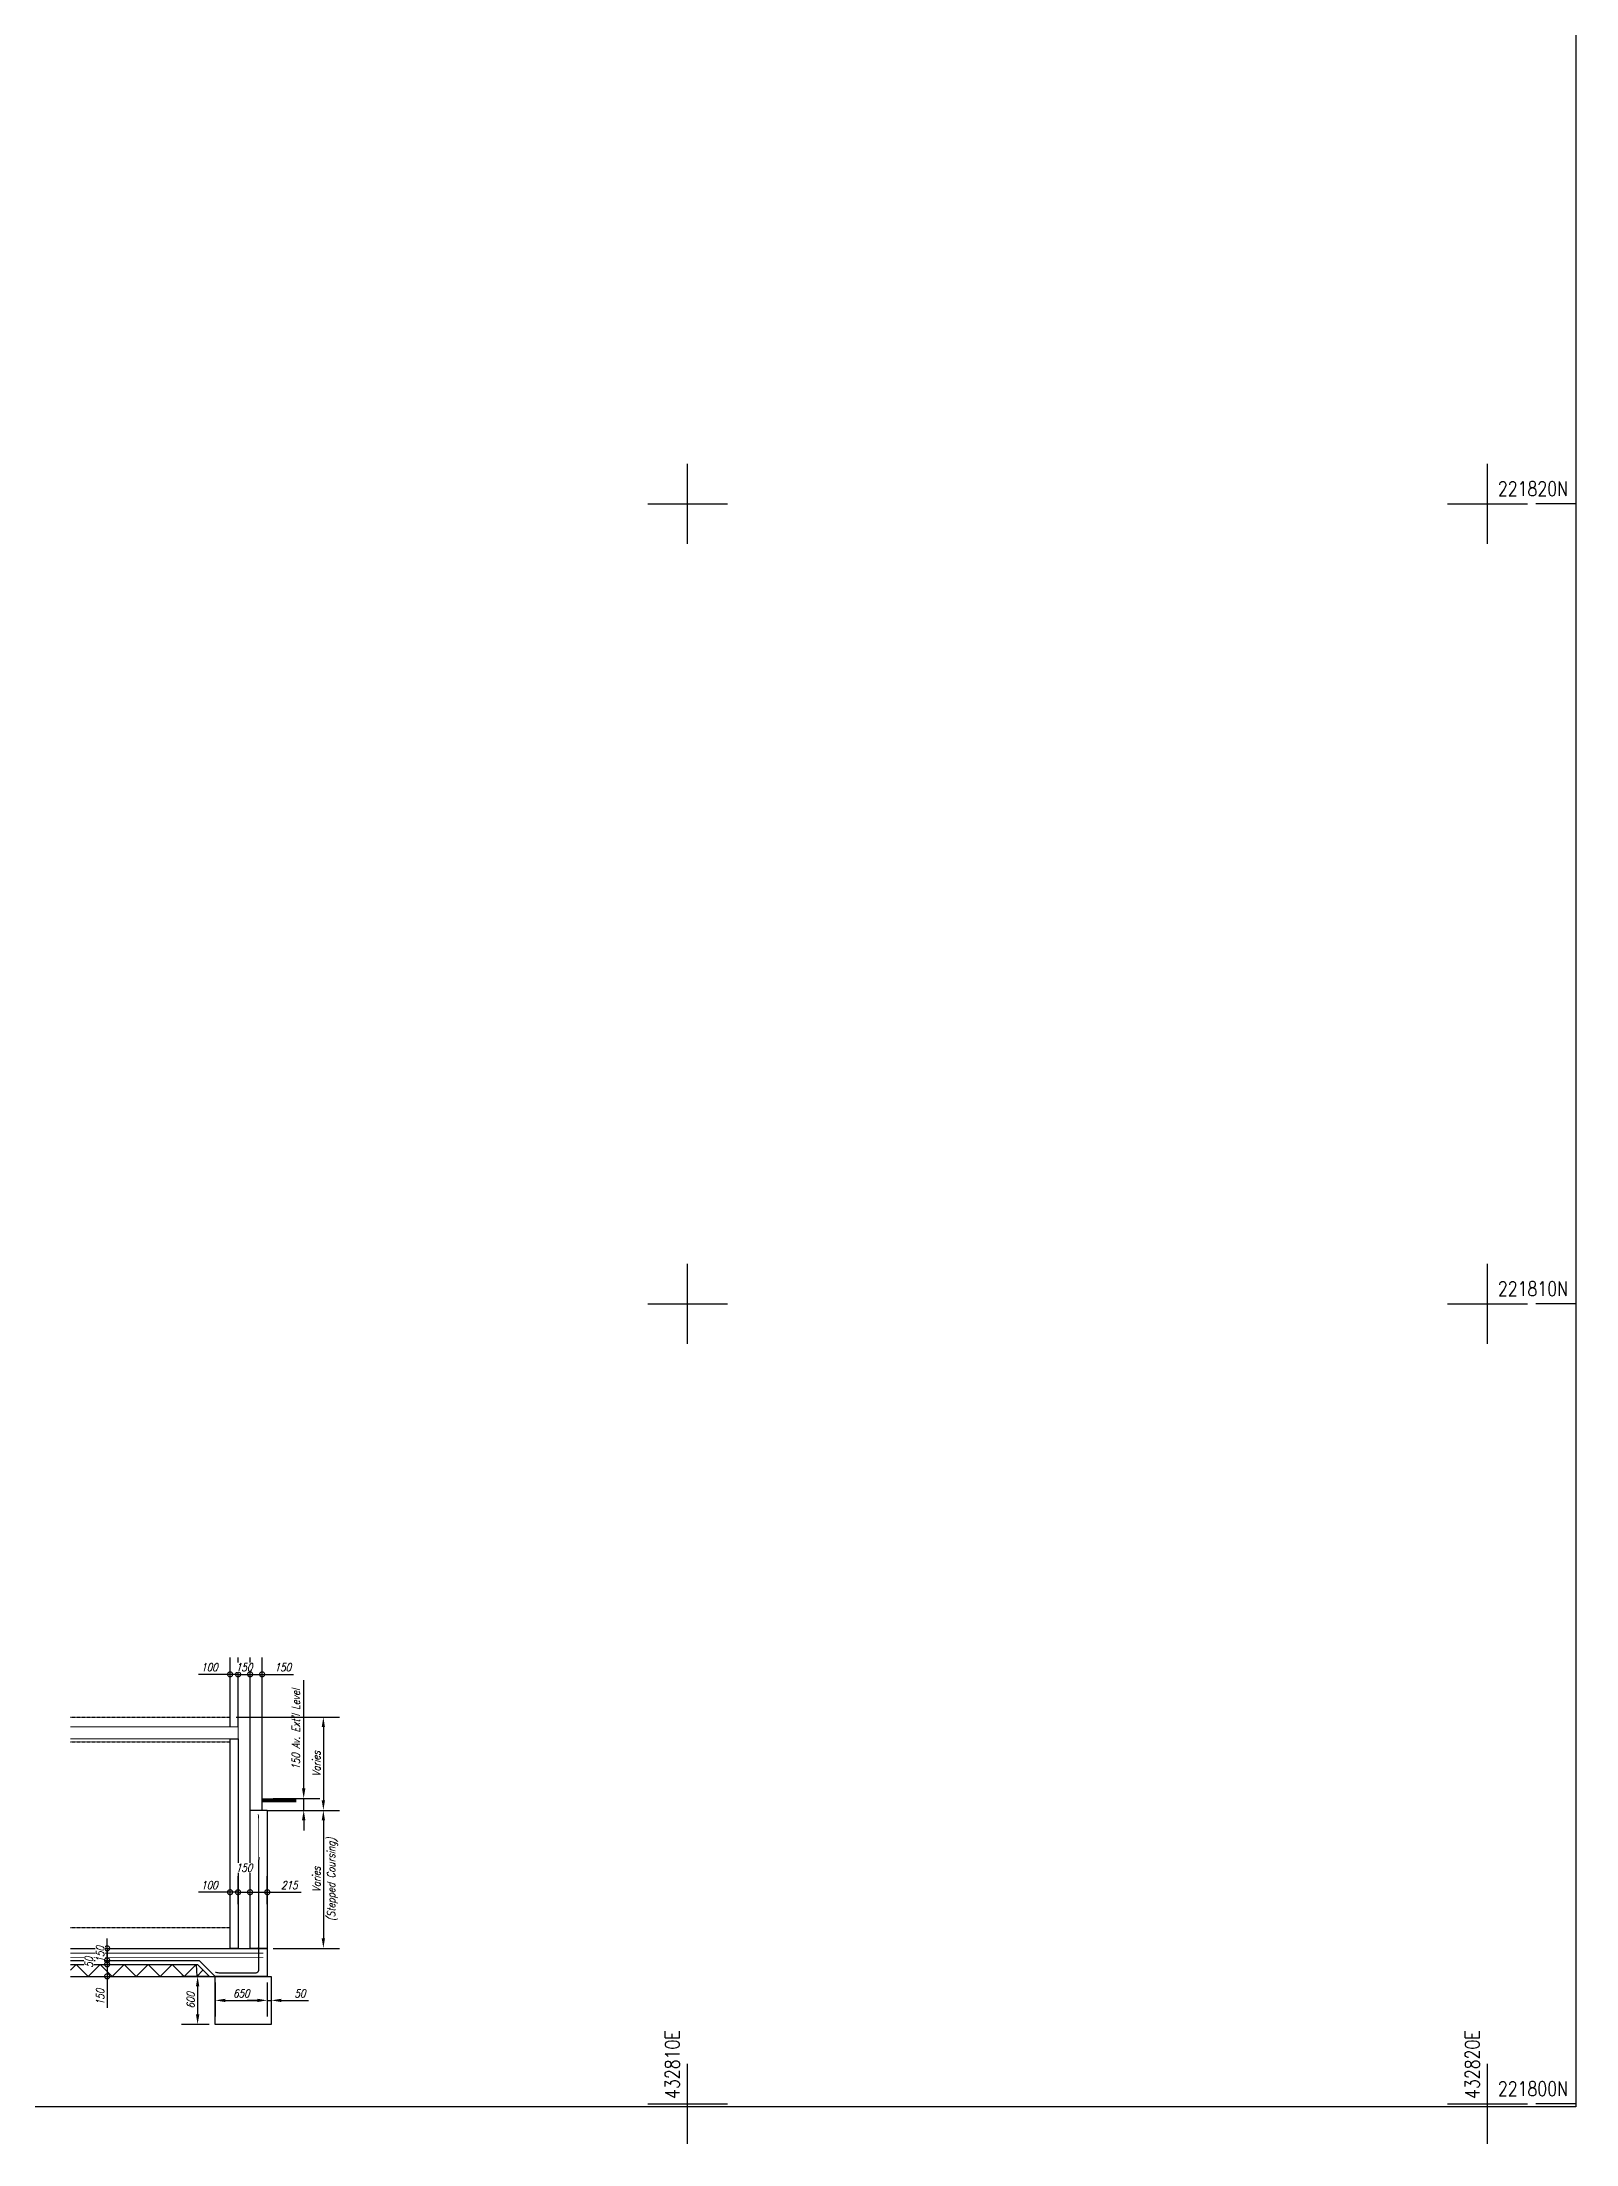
# Model space of a CAD drawing. Header units: millimetres. Extents: x 929802 to 1112248, y 1926852 to 2050811.
# Drawn here: x 1014423 to 1033599, y 1969668 to 1995942 of the extents above; entities that cross this region are included whole.
import ezdxf
from ezdxf.enums import TextEntityAlignment as Align

# ---------------------------------------------------------------- set-up
doc = ezdxf.new("R2010")
doc.units = ezdxf.units.MM
doc.linetypes.add('PHANTOM2', pattern=[1.25, 0.625, -0.125, 0.125, -0.125, 0.125, -0.125])
doc.layers.get('Defpoints').update_dxf_attribs({"color": 41})
for name, color, linetype in [('16764-Topo$0$SV_$_Grid', 7, 'Continuous'), ('CHB+00_Dims-GA', 8, 'Continuous'), ('CHB+00_Groundslab', 4, 'Continuous'), ('CHB+00_Levels', 8, 'Continuous'), ('CHB+00_Rebar', 1, 'Continuous'), ('CHB+00_Walls-LB Ghost', 252, 'Continuous'), ('CHB+01_Walls-LB', 3, 'Continuous'), ('CHB-00_External GL', 211, 'Continuous'), ('CHB-00_Foundation', 7, 'Continuous'), ('X-Ref-Site', 7, 'Continuous')]:
    doc.layers.add(name, color=color, linetype=linetype)
doc.layers.get('X-Ref-Site').off()
doc.styles.add('16764-Topo$0$Default', font='RomanS', dxfattribs={"width": 0.8})
doc.styles.add('Romans15', font='romans.shx', dxfattribs={"width": 0.8, "oblique": 15})
doc.dimstyles.new('CHB_1-1', dxfattribs={"dimtxt": 2, "dimasz": 2.5, "dimexe": 4, "dimexo": 1.5, "dimgap": 0.75, "dimtad": 1, "dimdec": 0, "dimdsep": 46, "dimtxsty": 'Romans15', "dimcen": 1.5, "dimclrd": 8, "dimclre": 8, "dimclrt": 7, "dimadec": 0, "dimazin": 0, "dimtfac": 1, "dimtdec": 0, "dimtmove": 0, "dimatfit": 3, "dimfxl": 1, "dimarcsym": 0})

# ---------------------------------------------------------------- blocks, each defined once
blk = doc.blocks.new('16764-Topo')
at = {"layer": '16764-Topo$0$SV_$_Grid', "color": 7, "linetype": 'Continuous', "flags": 128}
blk.add_lwpolyline([(432717.307774, 221799.962952), (432717.307774, 221880.642948), (432821.1047, 221880.642948), (432821.1047, 221799.962952)], close=True, dxfattribs=at)
for points in [[(432810, 221819.5), (432810, 221820.5)], [(432820, 221819.5), (432820, 221820.5)], [(432809.5, 221820), (432810.5, 221820)], [(432819.5, 221820), (432820.5, 221820)], [(432821.1047, 221820), (432820.6047, 221820)], [(432810, 221809.5), (432810, 221810.5)], [(432820, 221809.5), (432820, 221810.5)], [(432809.5, 221810), (432810.5, 221810)], [(432819.5, 221810), (432820.5, 221810)], [(432821.1047, 221810), (432820.6047, 221810)], [(432810, 221799.5), (432810, 221800.5)], [(432810, 221799.962952), (432810, 221800.462952)], [(432820, 221799.5), (432820, 221800.5)], [(432820, 221799.962952), (432820, 221800.462952)], [(432809.5, 221800), (432810.5, 221800)], [(432819.5, 221800), (432820.5, 221800)], [(432821.1047, 221800), (432820.6047, 221800)]]:
    blk.add_lwpolyline(points, dxfattribs=at)
at = {"layer": '16764-Topo$0$SV_$_Grid', "color": 7, "style": '16764-Topo$0$Default', "width": 0.8}
for s, p in [('221820N', (432821.0047, 221820.1)), ('221810N', (432821.0047, 221810.1)), ('221800N', (432821.0047, 221800.1))]:
    blk.add_text(s, height=0.18, dxfattribs=at).set_placement(p, align=Align.RIGHT)
for s, p in [('432810E', (432809.9, 221800.062952)), ('432820E', (432819.9, 221800.062952))]:
    blk.add_text(s, height=0.18, rotation=90, dxfattribs=at).set_placement(p)
blk = doc.blocks.new('_DotSmall')
at = {"color": 0, "linetype": 'ByBlock', "const_width": 0.5}
blk.add_lwpolyline([(-0.0625, 0, 1), (0.0625, 0, 1)], format="xyb", close=True, dxfattribs=at)
blk = doc.blocks.new('*D295')
at = {"layer": 'CHB+00_Dims-GA', "color": 8, "lineweight": -2, "transparency": 16777216}
for p, q in [((1016774, 1972665), (1016774, 1973015)), ((1016874, 1972665), (1016874, 1973015)), ((1016774, 1972815), (1016381, 1972815)), ((1016874, 1972815), (1016774, 1972815))]:
    blk.add_line(p, q, dxfattribs=at)
at = {"layer": 'Defpoints', "color": 0, "transparency": 16777216}
for p in [(1016874, 1972815), (1016774, 1972590), (1016874, 1972590)]:
    blk.add_point(p, dxfattribs=at)
at = {"layer": 'CHB+00_Dims-GA', "color": 8, "lineweight": -2, "transparency": 16777216, "xscale": 125, "yscale": 125, "zscale": 125, "rotation": 180}
blk.add_blockref('_DotSmall', (1016774, 1972815), dxfattribs=at)
at = {"layer": 'CHB+00_Dims-GA', "color": 8, "lineweight": -2, "transparency": 16777216, "xscale": 125, "yscale": 125, "zscale": 125}
blk.add_blockref('_DotSmall', (1016874, 1972815), dxfattribs=at)
at = {"layer": 'CHB+00_Dims-GA', "color": 7, "transparency": 16777216, "insert": (1016515, 1972903), "char_height": 100, "attachment_point": 5, "style": 'Romans15'}
blk.add_mtext('100', dxfattribs=at)
blk = doc.blocks.new('*D296')
at = {"layer": 'CHB+00_Dims-GA', "color": 8, "lineweight": -2, "transparency": 16777216}
for p, q in [((1016874, 1972665), (1016874, 1973015)), ((1017024, 1972665), (1017024, 1973015)), ((1016874, 1972815), (1017024, 1972815))]:
    blk.add_line(p, q, dxfattribs=at)
at = {"layer": 'Defpoints', "color": 0, "transparency": 16777216}
for p in [(1017024, 1972815), (1016874, 1972590), (1017024, 1972590)]:
    blk.add_point(p, dxfattribs=at)
at = {"layer": 'CHB+00_Dims-GA', "color": 8, "lineweight": -2, "transparency": 16777216, "xscale": 125, "yscale": 125, "zscale": 125, "rotation": 180}
blk.add_blockref('_DotSmall', (1016874, 1972815), dxfattribs=at)
at = {"layer": 'CHB+00_Dims-GA', "color": 8, "lineweight": -2, "transparency": 16777216, "xscale": 125, "yscale": 125, "zscale": 125}
blk.add_blockref('_DotSmall', (1017024, 1972815), dxfattribs=at)
at = {"layer": 'CHB+00_Dims-GA', "color": 7, "transparency": 16777216, "insert": (1016949, 1973121), "char_height": 100, "attachment_point": 5, "style": 'Romans15', "bg_fill": 3, "box_fill_scale": 1.1, "bg_fill_color": 256, "bg_fill_true_color": 13158600, "bg_fill_transparency": 0}
blk.add_mtext('150', dxfattribs=at)
blk = doc.blocks.new('*D297')
at = {"layer": 'CHB+00_Dims-GA', "color": 8, "lineweight": -2, "transparency": 16777216}
for p, q in [((1017024, 1972665), (1017024, 1973015)), ((1017239, 1972665), (1017239, 1973015)), ((1017024, 1972815), (1017239, 1972815)), ((1017239, 1972815), (1017664, 1972815))]:
    blk.add_line(p, q, dxfattribs=at)
at = {"layer": 'Defpoints', "color": 0, "transparency": 16777216}
for p in [(1017239, 1972815), (1017024, 1972590), (1017239, 1972590)]:
    blk.add_point(p, dxfattribs=at)
at = {"layer": 'CHB+00_Dims-GA', "color": 8, "lineweight": -2, "transparency": 16777216, "xscale": 125, "yscale": 125, "zscale": 125, "rotation": 180}
blk.add_blockref('_DotSmall', (1017024, 1972815), dxfattribs=at)
at = {"layer": 'CHB+00_Dims-GA', "color": 8, "lineweight": -2, "transparency": 16777216, "xscale": 125, "yscale": 125, "zscale": 125}
blk.add_blockref('_DotSmall', (1017239, 1972815), dxfattribs=at)
at = {"layer": 'CHB+00_Dims-GA', "color": 7, "transparency": 16777216, "insert": (1017514, 1972903), "char_height": 100, "attachment_point": 5, "style": 'Romans15'}
blk.add_mtext('215', dxfattribs=at)
blk = doc.blocks.new('*D298')
at = {"layer": 'CHB+00_Dims-GA', "color": 8, "lineweight": -2, "transparency": 16777216}
for p, q in [((1015237, 1972113), (1015237, 1972238)), ((1015237, 1972113), (1015237, 1971963)), ((1015237, 1971963), (1015237, 1971838))]:
    blk.add_line(p, q, dxfattribs=at)
at = {"layer": 'Defpoints', "color": 0, "transparency": 16777216}
for p in [(1016824, 1972113), (1016389, 1971963)]:
    blk.add_point(p, dxfattribs=at)
at = {"layer": 'CHB+00_Dims-GA', "color": 8, "lineweight": -2, "transparency": 16777216, "xscale": 125, "yscale": 125, "zscale": 125}
for p, rotation in [((1015237, 1972113), 270), ((1015237, 1971963), 90)]:
    blk.add_blockref('_DotSmall', p, dxfattribs=dict(at, rotation=rotation))
at = {"layer": 'CHB+00_Dims-GA', "color": 7, "transparency": 16777216, "insert": (1015150, 1972038), "char_height": 100, "attachment_point": 5, "rotation": 90, "style": 'Romans15', "bg_fill": 3, "box_fill_scale": 1.1, "bg_fill_color": 256, "bg_fill_true_color": 13158600, "bg_fill_transparency": 0}
blk.add_mtext('150', dxfattribs=at)
at = {"layer": 'Defpoints', "color": 0, "transparency": 16777216}
blk.add_point((1015237, 1971963), dxfattribs=at)
blk = doc.blocks.new('*D299')
at = {"layer": 'CHB+00_Dims-GA', "color": 8, "lineweight": -2, "transparency": 16777216}
for p, q in [((1015237, 1971913), (1015237, 1971763)), ((1015237, 1971763), (1015237, 1971369))]:
    blk.add_line(p, q, dxfattribs=at)
at = {"layer": 'Defpoints', "color": 0, "transparency": 16777216}
for p in [(1015237, 1971913), (1016368, 1971913), (1016589, 1971763)]:
    blk.add_point(p, dxfattribs=at)
at = {"layer": 'CHB+00_Dims-GA', "color": 8, "lineweight": -2, "transparency": 16777216, "xscale": 125, "yscale": 125, "zscale": 125}
for p, rotation in [((1015237, 1971913), 90), ((1015237, 1971763), 270)]:
    blk.add_blockref('_DotSmall', p, dxfattribs=dict(at, rotation=rotation))
at = {"layer": 'CHB+00_Dims-GA', "color": 7, "transparency": 16777216, "insert": (1015150, 1971504), "char_height": 100, "attachment_point": 5, "rotation": 90, "style": 'Romans15'}
blk.add_mtext('150', dxfattribs=at)
blk = doc.blocks.new('*D300')
at = {"layer": 'CHB+00_Dims-GA', "color": 8, "lineweight": -2, "transparency": 16777216}
for p, q in [((1015237, 1971963), (1015237, 1972088)), ((1015237, 1971963), (1015237, 1971913)), ((1015237, 1971913), (1015237, 1971788))]:
    blk.add_line(p, q, dxfattribs=at)
at = {"layer": 'Defpoints', "color": 0, "transparency": 16777216}
for p in [(1015237, 1971913), (1016368, 1971913), (1016389, 1971963)]:
    blk.add_point(p, dxfattribs=at)
at = {"layer": 'CHB+00_Dims-GA', "color": 7, "transparency": 16777216, "insert": (1015009, 1971938), "char_height": 100, "attachment_point": 5, "rotation": 90, "style": 'Romans15', "bg_fill": 3, "box_fill_scale": 1.1, "bg_fill_color": 256, "bg_fill_true_color": 13158600, "bg_fill_transparency": 0}
blk.add_mtext('50', dxfattribs=at)
at = {"layer": 'CHB+00_Dims-GA', "color": 8, "lineweight": -2, "transparency": 16777216, "xscale": 125, "yscale": 125, "zscale": 125}
for p, rotation in [((1015237, 1971963), 270), ((1015237, 1971913), 90)]:
    blk.add_blockref('_DotSmall', p, dxfattribs=dict(at, rotation=rotation))
blk = doc.blocks.new('*D373')
at = {"layer": 'CHB+00_Dims-GA', "color": 8, "lineweight": -2, "transparency": 16777216}
for p, q in [((1017249, 1973838), (1018140, 1973838)), ((1017940, 1973713), (1017940, 1972238)), ((1017314, 1972113), (1018140, 1972113))]:
    blk.add_line(p, q, dxfattribs=at)
at = {"layer": 'CHB+00_Dims-GA', "color": 8, "transparency": 16777216}
for points in [[(1017919, 1973713), (1017960, 1973713), (1017940, 1973838)], [(1017919, 1972238), (1017960, 1972238), (1017940, 1972113)]]:
    blk.add_solid(points, dxfattribs=at)
at = {"layer": 'Defpoints', "color": 0, "transparency": 16777216}
for p in [(1017174, 1973838), (1017239, 1972113), (1017940, 1972113)]:
    blk.add_point(p, dxfattribs=at)
at = {"layer": 'CHB+00_Dims-GA', "color": 7, "transparency": 16777216, "char_height": 100, "attachment_point": 5, "rotation": 90, "style": 'Romans15'}
for s, insert in [('(Stepped Coursing)', (1018053, 1972975)), ('Varies', (1017852, 1972975))]:
    blk.add_mtext(s, dxfattribs=dict(at, insert=insert))
blk = doc.blocks.new('*D374')
at = {"layer": 'CHB+00_Dims-GA', "color": 8, "lineweight": -2, "transparency": 16777216}
for p, q in [((1016849, 1975003), (1018140, 1975003)), ((1017940, 1974878), (1017940, 1973963)), ((1017249, 1973838), (1018140, 1973838))]:
    blk.add_line(p, q, dxfattribs=at)
at = {"layer": 'CHB+00_Dims-GA', "color": 8, "transparency": 16777216}
for points in [[(1017919, 1974878), (1017960, 1974878), (1017940, 1975003)], [(1017919, 1973963), (1017960, 1973963), (1017940, 1973838)]]:
    blk.add_solid(points, dxfattribs=at)
at = {"layer": 'Defpoints', "color": 0, "transparency": 16777216}
for p in [(1016774, 1975003), (1017174, 1973838), (1017940, 1973838)]:
    blk.add_point(p, dxfattribs=at)
at = {"layer": 'CHB+00_Dims-GA', "color": 7, "transparency": 16777216, "insert": (1017852, 1974420), "char_height": 100, "attachment_point": 5, "rotation": 90, "style": 'Romans15'}
blk.add_mtext('Varies', dxfattribs=at)
blk = doc.blocks.new('*D375')
at = {"layer": 'CHB+00_Dims-GA', "color": 8, "lineweight": -2, "transparency": 16777216}
for p, q in [((1016774, 1975538), (1016381, 1975538)), ((1016874, 1975538), (1016774, 1975538))]:
    blk.add_line(p, q, dxfattribs=at)
at = {"layer": 'Defpoints', "color": 0, "transparency": 16777216}
for p in [(1016874, 1975538), (1016774, 1975315), (1016874, 1975315)]:
    blk.add_point(p, dxfattribs=at)
at = {"layer": 'CHB+00_Dims-GA', "color": 8, "lineweight": -2, "transparency": 16777216, "xscale": 125, "yscale": 125, "zscale": 125, "rotation": 180}
blk.add_blockref('_DotSmall', (1016774, 1975538), dxfattribs=at)
at = {"layer": 'CHB+00_Dims-GA', "color": 8, "lineweight": -2, "transparency": 16777216, "xscale": 125, "yscale": 125, "zscale": 125}
blk.add_blockref('_DotSmall', (1016874, 1975538), dxfattribs=at)
at = {"layer": 'CHB+00_Dims-GA', "color": 7, "transparency": 16777216, "insert": (1016515, 1975626), "char_height": 100, "attachment_point": 5, "style": 'Romans15', "bg_fill": 3, "box_fill_scale": 1.1, "bg_fill_color": 256, "bg_fill_true_color": 13158600, "bg_fill_transparency": 0}
blk.add_mtext('100', dxfattribs=at)
blk = doc.blocks.new('*D376')
at = {"layer": 'CHB+00_Dims-GA', "color": 8, "lineweight": -2, "transparency": 16777216}
blk.add_line((1016874, 1975538), (1017024, 1975538), dxfattribs=at)
at = {"layer": 'Defpoints', "color": 0, "transparency": 16777216}
for p in [(1016874, 1975315), (1017024, 1975317)]:
    blk.add_point(p, dxfattribs=at)
at = {"layer": 'CHB+00_Dims-GA', "color": 8, "lineweight": -2, "transparency": 16777216, "xscale": 125, "yscale": 125, "zscale": 125, "rotation": 180}
blk.add_blockref('_DotSmall', (1016874, 1975538), dxfattribs=at)
at = {"layer": 'CHB+00_Dims-GA', "color": 8, "lineweight": -2, "transparency": 16777216, "xscale": 125, "yscale": 125, "zscale": 125}
blk.add_blockref('_DotSmall', (1017024, 1975538), dxfattribs=at)
at = {"layer": 'CHB+00_Dims-GA', "color": 7, "transparency": 16777216, "insert": (1016949, 1975626), "char_height": 100, "attachment_point": 5, "style": 'Romans15', "bg_fill": 3, "box_fill_scale": 1.1, "bg_fill_color": 256, "bg_fill_true_color": 13158600, "bg_fill_transparency": 0}
blk.add_mtext('150', dxfattribs=at)
at = {"layer": 'Defpoints', "color": 0, "transparency": 16777216}
blk.add_point((1017024, 1975538), dxfattribs=at)
blk = doc.blocks.new('*D301')
at = {"layer": 'CHB+00_Dims-GA', "color": 8, "lineweight": -2, "transparency": 16777216}
for p, q in [((1017024, 1975538), (1017174, 1975538)), ((1017174, 1975538), (1017567, 1975538))]:
    blk.add_line(p, q, dxfattribs=at)
at = {"layer": 'Defpoints', "color": 0, "transparency": 16777216}
for p in [(1017174, 1975538), (1017024, 1975317), (1017174, 1975317)]:
    blk.add_point(p, dxfattribs=at)
at = {"layer": 'CHB+00_Dims-GA', "color": 8, "lineweight": -2, "transparency": 16777216, "xscale": 125, "yscale": 125, "zscale": 125, "rotation": 180}
blk.add_blockref('_DotSmall', (1017024, 1975538), dxfattribs=at)
at = {"layer": 'CHB+00_Dims-GA', "color": 8, "lineweight": -2, "transparency": 16777216, "xscale": 125, "yscale": 125, "zscale": 125}
blk.add_blockref('_DotSmall', (1017174, 1975538), dxfattribs=at)
at = {"layer": 'CHB+00_Dims-GA', "color": 7, "transparency": 16777216, "insert": (1017433, 1975626), "char_height": 100, "attachment_point": 5, "style": 'Romans15', "bg_fill": 3, "box_fill_scale": 1.1, "bg_fill_color": 256, "bg_fill_true_color": 13158600, "bg_fill_transparency": 0}
blk.add_mtext('150', dxfattribs=at)
blk = doc.blocks.new('*D391')
at = {"layer": 'CHB+00_Dims-GA', "color": 8, "lineweight": -2, "transparency": 16777216}
for p, q in [((1017694, 1974113), (1017694, 1975464)), ((1017314, 1973988), (1017894, 1973988)), ((1017694, 1973838), (1017694, 1973988)), ((1017314, 1973838), (1017894, 1973838)), ((1017694, 1973713), (1017694, 1973588))]:
    blk.add_line(p, q, dxfattribs=at)
at = {"layer": 'CHB+00_Dims-GA', "color": 8, "transparency": 16777216}
for points in [[(1017673, 1974113), (1017715, 1974113), (1017694, 1973988)], [(1017673, 1973713), (1017715, 1973713), (1017694, 1973838)]]:
    blk.add_solid(points, dxfattribs=at)
at = {"layer": 'Defpoints', "color": 0, "transparency": 16777216}
for p in [(1017239, 1973988), (1017694, 1973988), (1017239, 1973838)]:
    blk.add_point(p, dxfattribs=at)
at = {"layer": 'CHB+00_Dims-GA', "color": 7, "transparency": 16777216, "insert": (1017597, 1974851), "char_height": 100, "attachment_point": 5, "rotation": 90, "style": 'Romans15'}
blk.add_mtext("150 Av. Ext'l Level", dxfattribs=at)
blk = doc.blocks.new('*D397')
at = {"layer": 'CHB+00_Dims-GA', "color": 8, "linetype": 'Continuous', "lineweight": -2, "transparency": 16777216}
for p, q in [((1016589, 1971688), (1016589, 1971263)), ((1017239, 1971688), (1017239, 1971263)), ((1016714, 1971463), (1017114, 1971463))]:
    blk.add_line(p, q, dxfattribs=at)
at = {"layer": 'CHB+00_Dims-GA', "color": 8, "linetype": 'Continuous', "transparency": 16777216}
for points in [[(1016714, 1971483), (1016714, 1971442), (1016589, 1971463)], [(1017114, 1971483), (1017114, 1971442), (1017239, 1971463)]]:
    blk.add_solid(points, dxfattribs=at)
at = {"layer": 'Defpoints', "color": 0, "linetype": 'Continuous', "transparency": 16777216}
for p in [(1016589, 1971763), (1017239, 1971763), (1017239, 1971463)]:
    blk.add_point(p, dxfattribs=at)
at = {"layer": 'CHB+00_Dims-GA', "color": 7, "linetype": 'Continuous', "transparency": 16777216, "insert": (1016914, 1971550), "char_height": 100, "attachment_point": 5, "style": 'Romans15'}
blk.add_mtext('650', dxfattribs=at)
blk = doc.blocks.new('*D405')
at = {"layer": 'CHB+00_Dims-GA', "color": 8, "lineweight": -2, "transparency": 16777216}
for p, q in [((1017239, 1971688), (1017239, 1971263)), ((1017289, 1971688), (1017289, 1971263)), ((1017114, 1971463), (1016989, 1971463)), ((1017239, 1971463), (1017289, 1971463)), ((1017414, 1971463), (1017756, 1971463))]:
    blk.add_line(p, q, dxfattribs=at)
at = {"layer": 'CHB+00_Dims-GA', "color": 8, "transparency": 16777216}
for points in [[(1017114, 1971483), (1017114, 1971442), (1017239, 1971463)], [(1017414, 1971483), (1017414, 1971442), (1017289, 1971463)]]:
    blk.add_solid(points, dxfattribs=at)
at = {"layer": 'Defpoints', "color": 0, "transparency": 16777216}
for p in [(1017239, 1971763), (1017289, 1971763), (1017289, 1971463)]:
    blk.add_point(p, dxfattribs=at)
at = {"layer": 'CHB+00_Dims-GA', "color": 7, "transparency": 16777216, "insert": (1017647, 1971550), "char_height": 100, "attachment_point": 5, "style": 'Romans15'}
blk.add_mtext('50', dxfattribs=at)
blk = doc.blocks.new('*D406')
at = {"layer": 'CHB+00_Dims-GA', "color": 8, "lineweight": -2, "transparency": 16777216}
for p, q in [((1016514, 1971763), (1016168, 1971763)), ((1016368, 1971638), (1016368, 1971288)), ((1016514, 1971163), (1016168, 1971163))]:
    blk.add_line(p, q, dxfattribs=at)
at = {"layer": 'CHB+00_Dims-GA', "color": 8, "transparency": 16777216}
for points in [[(1016347, 1971638), (1016389, 1971638), (1016368, 1971763)], [(1016347, 1971288), (1016389, 1971288), (1016368, 1971163)]]:
    blk.add_solid(points, dxfattribs=at)
at = {"layer": 'Defpoints', "color": 0, "transparency": 16777216}
for p in [(1016589, 1971763), (1016368, 1971163), (1016589, 1971163)]:
    blk.add_point(p, dxfattribs=at)
at = {"layer": 'CHB+00_Dims-GA', "color": 7, "transparency": 16777216, "insert": (1016281, 1971463), "char_height": 100, "attachment_point": 5, "rotation": 90, "style": 'Romans15'}
blk.add_mtext('600', dxfattribs=at)

msp = doc.modelspace()

# ---------------------------------------------------------------- linework, layer by layer
at = {"layer": 'CHB+00_Groundslab', "linetype": 'Continuous', "const_width": 12}
msp.add_lwpolyline([(1014777.17, 1974732.6), (1016873.75, 1974732.6), (1016873.75, 1974882.6), (1014777.17, 1974882.6)], dxfattribs=at)
at = {"layer": 'CHB+00_Groundslab'}
for points in [[(1014777.17, 1972112.6), (1017238.75, 1972112.6), (1017238.75, 1971762.6)], [(1014777.17, 1971962.6), (1016388.75, 1971962.6), (1016588.75, 1971762.6), (1017238.75, 1971762.6)]]:
    msp.add_lwpolyline(points, dxfattribs=at)
at = {"layer": 'CHB+00_Groundslab', "color": 8}
for points in [[(1014777.17, 1971840.62), (1014849.16, 1971912.6), (1014999.16, 1971762.6)], [(1014777.17, 1971912.6), (1016368.04, 1971912.6), (1016518.04, 1971762.6), (1016518.04, 1971762.6)], [(1014999.16, 1971762.6), (1015149.16, 1971912.6), (1015299.16, 1971762.6)], [(1015299.16, 1971762.6), (1015449.16, 1971912.6), (1015599.16, 1971762.6)], [(1015599.16, 1971762.6), (1015749.16, 1971912.6), (1015899.16, 1971762.6)], [(1015899.16, 1971762.6), (1016049.16, 1971912.6), (1016199.16, 1971762.6)], [(1016199.16, 1971762.6), (1016349.16, 1971912.6), (1016357.16, 1971762.6)], [(1016357.16, 1971762.6), (1016437.6, 1971843.04)]]:
    msp.add_lwpolyline(points, dxfattribs=at)
at = {"layer": 'CHB+00_Groundslab', "linetype": 'Continuous'}
msp.add_lwpolyline([(1017238.75, 1971762.6), (1016588.75, 1971762.6), (1016388.75, 1971962.6)], dxfattribs=at)
at = {"layer": 'CHB+00_Groundslab', "color": 7}
msp.add_lwpolyline([(1014777.17, 1971762.6), (1016613.75, 1971762.6)], dxfattribs=at)
at = {"layer": 'CHB+00_Levels', "linetype": 'PHANTOM2', "ltscale": 12.5}
for points in [[(1014777.17, 1975002.6), (1016773.75, 1975002.6)], [(1014777.17, 1974695.1), (1016773.75, 1974695.1)], [(1014777.17, 1972372.6), (1016773.75, 1972372.6)]]:
    msp.add_lwpolyline(points, dxfattribs=at)
at = {"layer": 'CHB+00_Rebar', "color": 7, "const_width": 12}
msp.add_lwpolyline([(1017125.71, 1973788.32), (1017131.25, 1973736.02), (1017131.34, 1972162.6), (1017125.34, 1972112.6)], dxfattribs=at)
at = {"layer": 'CHB+00_Rebar', "const_width": 16}
msp.add_lwpolyline([(1017139.3, 1973252.39), (1017131.3, 1973212.39), (1017131.28, 1972347.4), (1017131.34, 1971845.6, -0.41421356), (1017091.34, 1971805.6), (1016638.75, 1971805.6), (1016588.75, 1971813.6)], format="xyb", dxfattribs=at)
at = {"layer": 'CHB+00_Rebar', "linetype": 'PHANTOM2', "const_width": 10}
for points in [[(1014777.17, 1972052.6), (1017188.75, 1972052.6)], [(1014777.17, 1971997.6), (1017188.75, 1971997.6)]]:
    msp.add_lwpolyline(points, dxfattribs=at)
at = {"layer": 'CHB+00_Walls-LB Ghost', "color": 3}
msp.add_lwpolyline([(1016873.75, 1972112.6), (1016773.75, 1972112.6), (1016773.75, 1974732.6), (1016873.75, 1974732.6)], close=True, dxfattribs=at)
at = {"layer": 'CHB+00_Walls-LB Ghost', "color": 1}
msp.add_lwpolyline([(1017238.75, 1972112.6), (1017023.75, 1972112.6), (1017023.75, 1973838.32), (1017238.75, 1973838.32)], close=True, dxfattribs=at)
at = {"layer": 'CHB+01_Walls-LB', "linetype": 'Continuous'}
for points in [[(1016773.75, 1974882.6), (1016773.75, 1975747.66)], [(1016873.75, 1974882.6), (1016873.75, 1975747.66)], [(1017023.75, 1973838.32), (1017023.75, 1975747.66)], [(1017173.75, 1973838.32), (1017173.75, 1975747.66)]]:
    msp.add_lwpolyline(points, dxfattribs=at)
at = {"layer": 'CHB-00_External GL', "linetype": 'Continuous', "const_width": 50}
msp.add_lwpolyline([(1017173.75, 1973963.32), (1017603.97, 1973963.32)], dxfattribs=at)

# ---------------------------------------------------------------- block references
at = {"layer": 'X-Ref-Site', "linetype": 'Continuous', "xscale": 1000, "yscale": 1000, "zscale": 1000}
msp.add_blockref('16764-Topo', (-431787506, -219829832), dxfattribs=at)

# ---------------------------------------------------------------- dimensions: what is measured, and where the dimension line sits
at = {"layer": 'CHB+00_Dims-GA', "color": 8}
dim = msp.add_linear_dim(base=(1017939.65, 1973838.32), p1=(1016773.75, 1975002.6), p2=(1017173.75, 1973838.32), angle=90, text='Varies', dimstyle='CHB_1-1', override={"dimscale": 50, "dimsah": 1}, dxfattribs=at)
dim.commit()
dim.dimension.update_dxf_attribs({"geometry": '*D374', "text_midpoint": (1017852.15, 1974420.46)})
dim = msp.add_linear_dim(base=(1016873.75, 1972815.1), p1=(1016773.75, 1972590.1), p2=(1016873.75, 1972590.1), dimstyle='CHB_1-1', override={"dimscale": 50, "dimjust": 1, "dimblk1": 'DotSmall', "dimblk2": 'DotSmall', "dimsah": 1}, dxfattribs=at)
dim.commit()
dim.dimension.update_dxf_attribs({"geometry": '*D295', "text_midpoint": (1016514.69, 1972902.6)})
at = {"layer": 'CHB+00_Dims-GA'}
dim = msp.add_linear_dim(base=(1017288.75, 1971462.6), p1=(1017238.75, 1971762.6), p2=(1017288.75, 1971762.6), dimstyle='CHB_1-1', override={"dimscale": 50}, dxfattribs=at)
dim.commit()
dim.dimension.update_dxf_attribs({"geometry": '*D405', "text_midpoint": (1017647.4, 1971550.1)})

# ---------------------------------------------------------------- next in the draw order: dimensions: what is measured, and where the dimension line sits
at = {"layer": 'CHB+00_Dims-GA', "color": 8}
dim = msp.add_linear_dim(base=(1016873.75, 1975538.27), p1=(1016773.75, 1975315.13), p2=(1016873.75, 1975315.13), dimstyle='CHB_1-1', override={"dimscale": 50, "dimjust": 1, "dimblk1": 'DotSmall', "dimblk2": 'DotSmall', "dimsah": 1, "dimse1": 1, "dimse2": 1, "dimtix": 1, "dimtfill": 1}, dxfattribs=at)
dim.commit()
dim.dimension.update_dxf_attribs({"geometry": '*D375', "text_midpoint": (1016514.69, 1975538.27), "dimtype": 160})
dim = msp.add_linear_dim(base=(1017023.75, 1972815.1), p1=(1016873.75, 1972590.1), p2=(1017023.75, 1972590.1), dimstyle='CHB_1-1', override={"dimscale": 50, "dimblk1": 'DotSmall', "dimblk2": 'DotSmall', "dimsah": 1, "dimtmove": 2, "dimtfill": 1}, dxfattribs=at)
dim.commit()
dim.dimension.update_dxf_attribs({"geometry": '*D296', "text_midpoint": (1016948.75, 1973121.35)})
at = {"layer": 'CHB+00_Dims-GA'}
dim = msp.add_linear_dim(base=(1015237.48, 1971962.6), p1=(1016823.75, 1972112.6), p2=(1016388.75, 1971962.6), angle=90, dimstyle='CHB_1-1', override={"dimscale": 50, "dimblk1": 'DotSmall', "dimblk2": 'DotSmall', "dimsah": 1, "dimse1": 1, "dimse2": 1, "dimtix": 1, "dimtfill": 1}, dxfattribs=at)
dim.commit()
dim.dimension.update_dxf_attribs({"geometry": '*D298', "text_midpoint": (1015149.98, 1972037.6)})

# ---------------------------------------------------------------- next in the draw order: linework, layer by layer
at = {"layer": 'CHB-00_Foundation'}
msp.add_lwpolyline([(1016588.75, 1971762.6), (1017288.75, 1971762.6), (1017288.75, 1971162.6), (1016588.75, 1971162.6)], close=True, dxfattribs=at)

# ---------------------------------------------------------------- next in the draw order: dimensions: what is measured, and where the dimension line sits
at = {"layer": 'CHB+00_Dims-GA', "color": 8}
for base, p1, p2, override, picture, middle in [((1017023.75, 1975538.27), (1016873.75, 1975315.13), (1017023.75, 1975316.63), {"dimscale": 50, "dimjust": 1, "dimblk1": 'DotSmall', "dimblk2": 'DotSmall', "dimsah": 1, "dimse1": 1, "dimse2": 1, "dimtix": 1, "dimtfill": 1}, '*D376', (1016948.75, 1975538.27)), ((1017238.75, 1972815.1), (1017023.75, 1972590.1), (1017238.75, 1972590.1), {"dimscale": 50, "dimjust": 2, "dimblk1": 'DotSmall', "dimblk2": 'DotSmall', "dimsah": 1}, '*D297', (1017513.7, 1972815.1))]:
    dim = msp.add_linear_dim(base=base, p1=p1, p2=p2, dimstyle='CHB_1-1', override=override, dxfattribs=at)
    dim.commit()
    dim.dimension.update_dxf_attribs({"geometry": picture, "text_midpoint": middle, "dimtype": 160})
dim = msp.add_linear_dim(base=(1017939.65, 1972112.6), p1=(1017173.75, 1973838.32), p2=(1017238.75, 1972112.6), angle=90, text='Varies\\X(Stepped Coursing)', dimstyle='CHB_1-1', override={"dimscale": 50, "dimjust": 0, "dimsah": 1}, dxfattribs=at)
dim.commit()
dim.dimension.update_dxf_attribs({"geometry": '*D373', "text_midpoint": (1017939.65, 1972975.46)})
at = {"layer": 'CHB+00_Dims-GA'}
dim = msp.add_linear_dim(base=(1015237.48, 1971912.6), p1=(1016588.75, 1971762.6), p2=(1016368.04, 1971912.6), angle=90, dimstyle='CHB_1-1', override={"dimscale": 50, "dimblk1": 'DotSmall', "dimblk2": 'DotSmall', "dimsah": 1, "dimse1": 1, "dimse2": 1}, dxfattribs=at)
dim.commit()
dim.dimension.update_dxf_attribs({"geometry": '*D299', "text_midpoint": (1015237.48, 1971503.54), "dimtype": 160})
at = {"layer": 'CHB+00_Dims-GA', "linetype": 'Continuous'}
dim = msp.add_linear_dim(base=(1017238.75, 1971462.6), p1=(1016588.75, 1971762.6), p2=(1017238.75, 1971762.6), dimstyle='CHB_1-1', override={"dimscale": 50}, dxfattribs=at)
dim.commit()
dim.dimension.update_dxf_attribs({"geometry": '*D397', "text_midpoint": (1016913.75, 1971550.1)})

# ---------------------------------------------------------------- next in the draw order: dimensions: what is measured, and where the dimension line sits
at = {"layer": 'CHB+00_Dims-GA', "color": 8}
dim = msp.add_linear_dim(base=(1017173.75, 1975538.27), p1=(1017023.75, 1975316.63), p2=(1017173.75, 1975316.63), dimstyle='CHB_1-1', override={"dimscale": 50, "dimjust": 1, "dimblk1": 'DotSmall', "dimblk2": 'DotSmall', "dimsah": 1, "dimse1": 1, "dimse2": 1, "dimtix": 1, "dimtfill": 1}, dxfattribs=at)
dim.commit()
dim.dimension.update_dxf_attribs({"geometry": '*D301', "text_midpoint": (1017432.81, 1975538.27), "dimtype": 160})
at = {"layer": 'CHB+00_Dims-GA'}
dim = msp.add_linear_dim(base=(1015237.48, 1971912.6), p1=(1016388.75, 1971962.6), p2=(1016368.04, 1971912.6), angle=90, dimstyle='CHB_1-1', override={"dimscale": 50, "dimblk1": 'DotSmall', "dimblk2": 'DotSmall', "dimsah": 1, "dimse1": 1, "dimse2": 1, "dimtix": 1, "dimtmove": 2, "dimtfill": 1}, dxfattribs=at)
dim.commit()
dim.dimension.update_dxf_attribs({"geometry": '*D300', "text_midpoint": (1015008.71, 1971937.6), "dimtype": 160})

# ---------------------------------------------------------------- next in the draw order: dimensions: what is measured, and where the dimension line sits
at = {"layer": 'CHB+00_Dims-GA', "color": 8}
dim = msp.add_linear_dim(base=(1017694.2, 1973988.32), p1=(1017238.75, 1973838.32), p2=(1017238.75, 1973988.32), angle=90, text="<> Av. Ext'l Level", dimstyle='CHB_1-1', override={"dimscale": 50, "dimsah": 1}, dxfattribs=at)
dim.commit()
dim.dimension.update_dxf_attribs({"geometry": '*D391', "text_midpoint": (1017597.17, 1974851.12)})
at = {"layer": 'CHB+00_Dims-GA'}
dim = msp.add_linear_dim(base=(1016368.04, 1971162.6), p1=(1016588.75, 1971762.6), p2=(1016588.75, 1971162.6), angle=90, dimstyle='CHB_1-1', override={"dimscale": 50}, dxfattribs=at)
dim.commit()
dim.dimension.update_dxf_attribs({"geometry": '*D406', "text_midpoint": (1016280.54, 1971462.6)})

doc.saveas('drawing.dxf')
